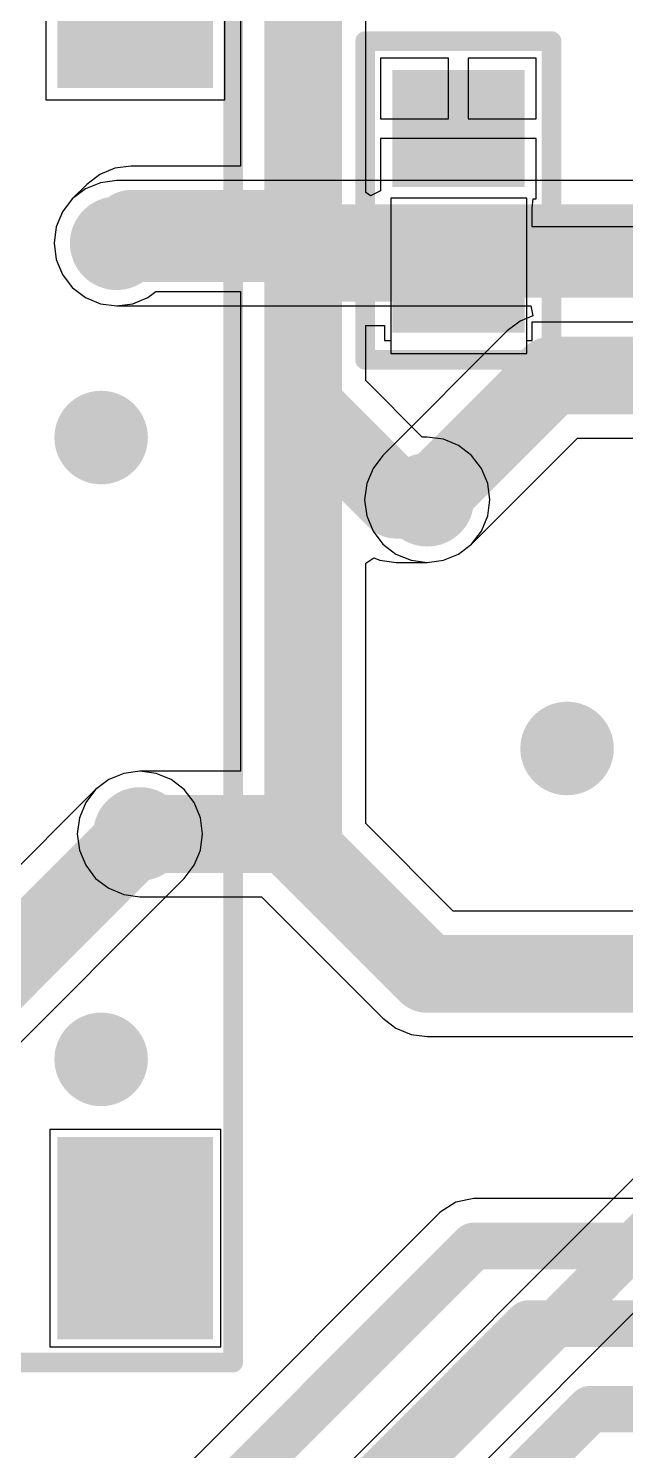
# Model space of a CAD drawing. Header units: millimetres. Extents: x -37 to 96, y -3 to 87.
# Drawn here: x 46.66 to 54.35, y 29.97 to 48.26 of the extents above; entities that cross this region are included whole.
import ezdxf

# ---------------------------------------------------------------- set-up
doc = ezdxf.new("R2010")
doc.units = ezdxf.units.MM
for name, color, linetype in [('BottomLayer', 5, 'Continuous'), ('BottomSolder', 6, 'Continuous'), ('MultiLayer', 9, 'Continuous'), ('TopLayer', 1, 'Continuous'), ('TopOverlay', 2, 'Continuous'), ('TopPaste', 8, 'Continuous'), ('TopSolder', 216, 'Continuous'), ('ViaHoleLayer', 16, 'Continuous')]:
    doc.layers.add(name, color=color, linetype=linetype)

# ---------------------------------------------------------------- blocks, each defined once
blk = doc.blocks.new('TMR1SM_SMD_4')
at = {"layer": 'TopLayer'}
for points in [[(-17.3, 14.34), (-14.9, 14.34), (-17.3, 16.14), (-14.9, 16.14)], [(-1.2, 14.34), (1.2, 14.34), (-1.2, 16.14), (1.2, 16.14)]]:
    blk.add_solid(points, dxfattribs=at)
at = {"layer": 'TopOverlay', "const_width": 0.254}
for points in [[(1.6, 16.5), (-17.7, 16.5)], [(1.6, -1.3), (1.6, 16.5)]]:
    blk.add_lwpolyline(points, dxfattribs=at)
at = {"layer": 'TopOverlay', "const_width": 0.127}
blk.add_lwpolyline([(1.536, 16.5, 1), (1.663, 16.5, 1)], format="xyb", close=True, dxfattribs=at)
blk.add_lwpolyline([(1.536, 16.5, 1), (1.663, 16.5, 1)], format="xyb", close=True, dxfattribs=at)
at = {"layer": 'TopPaste'}
for points in [[(-17.3, 14.34), (-14.9, 14.34), (-17.3, 16.14), (-14.9, 16.14)], [(-1.2, 14.34), (1.2, 14.34), (-1.2, 16.14), (1.2, 16.14)]]:
    blk.add_solid(points, dxfattribs=at)
at = {"layer": 'TopSolder'}
for points in [[(-17.402, 14.238), (-14.798, 14.238), (-17.402, 16.242), (-14.798, 16.242)], [(-1.302, 14.238), (1.302, 14.238), (-1.302, 16.242), (1.302, 16.242)]]:
    blk.add_solid(points, dxfattribs=at)
blk = doc.blocks.new('C_________0805_41')
at = {"layer": 'TopLayer'}
for points in [[(-0.65, -0.75), (0.65, -0.75), (-0.65, 0.75), (0.65, 0.75)], [(1.225, -0.75), (2.525, -0.75), (1.225, 0.75), (2.525, 0.75)]]:
    blk.add_solid(points, dxfattribs=at)
at = {"layer": 'TopOverlay', "const_width": 0.254}
for points in [[(-1.1, 1.2), (3, 1.2)], [(-1.1, 1.2), (-1.1, -1.2)], [(3, 1.2), (3, -1.2)], [(-1.1, -1.2), (2, -1.2)], [(2, -1.2), (3, -1.2)]]:
    blk.add_lwpolyline(points, dxfattribs=at)
at = {"layer": 'TopOverlay', "const_width": 0.127}
for points in [[(-1.164, 1.2, 1), (-1.037, 1.2, 1)], [(-1.164, 1.2, 1), (-1.037, 1.2, 1)], [(2.936, 1.2, 1), (3.063, 1.2, 1)], [(2.936, 1.2, 1), (3.063, 1.2, 1)], [(-1.164, -1.2, 1), (-1.037, -1.2, 1)], [(-1.164, -1.2, 1), (-1.037, -1.2, 1)], [(1.937, -1.2, 1), (2.064, -1.2, 1)], [(1.937, -1.2, 1), (2.064, -1.2, 1)], [(2.936, -1.2, 1), (3.063, -1.2, 1)], [(2.936, -1.2, 1), (3.063, -1.2, 1)]]:
    blk.add_lwpolyline(points, format="xyb", close=True, dxfattribs=at)
at = {"layer": 'TopPaste'}
for points in [[(-0.65, -0.75), (0.65, -0.75), (-0.65, 0.75), (0.65, 0.75)], [(1.225, -0.75), (2.525, -0.75), (1.225, 0.75), (2.525, 0.75)]]:
    blk.add_solid(points, dxfattribs=at)
at = {"layer": 'TopSolder'}
for points in [[(-0.752, -0.852), (0.752, -0.852), (-0.752, 0.852), (0.752, 0.852)], [(1.123, -0.852), (2.627, -0.852), (1.123, 0.852), (2.627, 0.852)]]:
    blk.add_solid(points, dxfattribs=at)

msp = doc.modelspace()

# ---------------------------------------------------------------- linework, layer by layer
at = {"layer": 'BottomLayer'}
for p, q in [((47.8, 46.307), (47.591, 46.279)), ((74.3, 46.307), (47.8, 46.307)), ((47.397, 46.199), (47.229, 46.071)), ((47.591, 46.279), (47.397, 46.199)), ((47.229, 46.071), (47.101, 45.903)), ((47.101, 45.903), (47.021, 45.709)), ((47.021, 45.709), (46.993, 45.5)), ((46.993, 45.5), (47.021, 45.291)), ((47.021, 45.291), (47.101, 45.097)), ((47.101, 45.097), (47.229, 44.929)), ((47.229, 44.929), (47.397, 44.801)), ((47.397, 44.801), (47.591, 44.721)), ((47.591, 44.721), (47.8, 44.693)), ((47.8, 44.693), (53.134, 44.693)), ((53.134, 44.693), (53.159, 44.566)), ((52.997, 44.499), (52.829, 44.371)), ((53.159, 44.566), (52.997, 44.499)), ((52.829, 44.371), (51.229, 42.771)), ((52.371, 41.629), (53.734, 42.993)), ((53.734, 42.993), (64.966, 42.993)), ((51.229, 42.771), (51.101, 42.603)), ((51.101, 42.603), (51.021, 42.409)), ((51.021, 42.409), (50.993, 42.2)), ((50.993, 42.2), (51.021, 41.991)), ((51.021, 41.991), (51.101, 41.797)), ((51.101, 41.797), (51.229, 41.629)), ((51.229, 41.629), (51.397, 41.501)), ((52.203, 41.501), (52.371, 41.629)), ((51.397, 41.501), (51.591, 41.421)), ((51.591, 41.421), (51.8, 41.393)), ((51.8, 41.393), (52.009, 41.421)), ((52.009, 41.421), (52.203, 41.501)), ((60.502, 39.517), (48.697, 27.712)), ((47.891, 38.679), (47.697, 38.599)), ((48.1, 38.707), (47.891, 38.679)), ((48.309, 38.679), (48.1, 38.707)), ((48.503, 38.599), (48.309, 38.679)), ((49.383, 26.667), (61.367, 38.652)), ((47.529, 38.471), (39.766, 30.707)), ((47.697, 38.599), (47.529, 38.471)), ((48.671, 38.471), (48.503, 38.599)), ((48.799, 38.303), (48.671, 38.471)), ((48.879, 38.109), (48.799, 38.303)), ((48.907, 37.9), (48.879, 38.109)), ((48.879, 37.691), (48.907, 37.9)), ((48.799, 37.497), (48.879, 37.691)), ((40.671, 29.329), (48.671, 37.329)), ((48.671, 37.329), (48.799, 37.497))]:
    msp.add_line(p, q, dxfattribs=at)
for points, const_width in [([(47.8, 45.5), (72.3, 45.5)], 1), ([(51.8, 42.2), (53.4, 43.8)], 1), ([(53.4, 43.8), (65.3, 43.8)], 1), ([(48.95, 27.1), (61.3, 39.45)], 0.6), ([(40.1, 29.9), (48.1, 37.9)], 1)]:
    msp.add_lwpolyline(points, dxfattribs=dict(at, const_width=const_width))
at = {"layer": 'BottomLayer', "const_width": 0.5}
for points in [[(47.55, 45.5, 1), (48.05, 45.5, 1)], [(47.55, 45.5, 1), (48.05, 45.5, 1)], [(53.15, 43.8, 1), (53.65, 43.8, 1)], [(53.15, 43.8, 1), (53.65, 43.8, 1)], [(47.35, 43, 1), (47.85, 43, 1)], [(51.55, 42.2, 1), (52.05, 42.2, 1)], [(51.55, 42.2, 1), (52.05, 42.2, 1)], [(53.35, 39, 1), (53.85, 39, 1)], [(47.85, 37.9, 1), (48.35, 37.9, 1)], [(47.85, 37.9, 1), (48.35, 37.9, 1)], [(47.35, 35, 1), (47.85, 35, 1)]]:
    msp.add_lwpolyline(points, format="xyb", close=True, dxfattribs=at)
at = {"layer": 'BottomSolder', "const_width": 0.602}
for points in [[(47.499, 45.5, 1), (48.101, 45.5, 1)], [(47.299, 43, 1), (47.901, 43, 1)], [(51.499, 42.2, 1), (52.101, 42.2, 1)], [(53.299, 39, 1), (53.901, 39, 1)], [(47.799, 37.9, 1), (48.401, 37.9, 1)], [(47.299, 35, 1), (47.901, 35, 1)]]:
    msp.add_lwpolyline(points, format="xyb", close=True, dxfattribs=at)
at = {"layer": 'MultiLayer', "const_width": 0.5}
for points in [[(47.55, 45.5, 1), (48.05, 45.5, 1)], [(47.35, 43, 1), (47.85, 43, 1)], [(51.55, 42.2, 1), (52.05, 42.2, 1)], [(53.35, 39, 1), (53.85, 39, 1)], [(47.85, 37.9, 1), (48.35, 37.9, 1)], [(47.35, 35, 1), (47.85, 35, 1)]]:
    msp.add_lwpolyline(points, format="xyb", close=True, dxfattribs=at)
at = {"layer": 'TopLayer'}
for p, q in [((51.007, 46.153), (51.007, 51.125)), ((49.393, 50.791), (49.393, 46.493)), ((46.886, 50.2), (46.886, 47.346)), ((46.886, 50.187), (46.886, 47.346)), ((49.194, 47.346), (49.194, 50.2)), ((49.194, 47.346), (49.194, 50.2)), ((52.073, 47.879), (51.196, 47.879)), ((51.196, 47.879), (51.196, 47.102)), ((52.073, 47.102), (52.073, 47.879)), ((53.204, 47.879), (52.327, 47.879)), ((52.327, 47.879), (52.327, 47.102)), ((53.204, 47.102), (53.204, 47.879)), ((46.886, 47.346), (49.194, 47.346)), ((46.886, 47.346), (49.194, 47.346)), ((51.196, 47.102), (52.073, 47.102)), ((52.327, 47.102), (53.204, 47.102)), ((52.2, 46.848), (51.196, 46.848)), ((51.196, 46.848), (51.196, 46.175)), ((53.204, 46.848), (52.2, 46.848)), ((53.204, 46.071), (53.204, 46.848)), ((47.986, 46.493), (47.777, 46.465)), ((49.393, 46.493), (47.986, 46.493)), ((47.582, 46.385), (47.415, 46.256)), ((47.777, 46.465), (47.582, 46.385)), ((47.415, 46.256), (47.229, 46.071)), ((51.069, 46.11), (51.007, 46.153)), ((51.196, 46.175), (51.069, 46.11)), ((47.229, 46.071), (47.101, 45.903)), ((53.081, 46.081), (51.331, 46.081)), ((51.331, 46.081), (51.331, 44.081)), ((53.081, 44.081), (53.081, 46.081)), ((53.15, 45.95), (53.164, 46.071)), ((53.15, 45.712), (53.15, 45.95)), ((53.15, 45.95), (53.15, 45.95)), ((53.164, 46.071), (53.204, 46.071)), ((47.101, 45.903), (47.021, 45.709)), ((47.021, 45.709), (46.993, 45.5)), ((54.9, 45.712), (53.15, 45.712)), ((46.993, 45.5), (47.021, 45.291)), ((47.021, 45.291), (47.101, 45.097)), ((47.101, 45.097), (47.229, 44.929)), ((47.229, 44.929), (47.397, 44.801)), ((48.203, 44.801), (48.305, 44.879)), ((48.305, 44.879), (49.393, 44.879)), ((49.393, 44.879), (49.393, 43.4)), ((47.397, 44.801), (47.591, 44.721)), ((47.591, 44.721), (47.8, 44.693)), ((47.8, 44.693), (48.009, 44.721)), ((48.009, 44.721), (48.203, 44.801)), ((53.15, 44.25), (53.15, 44.488)), ((53.15, 44.488), (54.9, 44.488)), ((51.007, 43.734), (51.007, 44.443)), ((51.007, 44.443), (51.25, 44.443)), ((51.25, 44.443), (51.25, 44.25)), ((51.25, 44.25), (51.331, 44.25)), ((51.331, 44.25), (51.331, 44.081)), ((53.081, 44.081), (53.081, 44.25)), ((53.081, 44.25), (53.15, 44.25)), ((51.331, 44.081), (53.081, 44.081)), ((51.331, 44.081), (53.081, 44.081)), ((51.734, 43.007), (51.007, 43.734)), ((49.393, 43.4), (49.393, 38.707)), ((51.8, 43.007), (51.734, 43.007)), ((52.009, 42.979), (51.8, 43.007)), ((52.203, 42.899), (52.009, 42.979)), ((52.371, 42.771), (52.203, 42.899)), ((52.499, 42.603), (52.371, 42.771)), ((52.579, 42.409), (52.499, 42.603)), ((52.607, 42.2), (52.579, 42.409)), ((52.579, 41.991), (52.607, 42.2)), ((52.499, 41.797), (52.579, 41.991)), ((52.371, 41.629), (52.499, 41.797)), ((52.203, 41.501), (52.371, 41.629)), ((51.007, 41.383), (51.113, 41.453)), ((51.007, 38.034), (51.007, 41.383)), ((51.113, 41.453), (51.191, 41.421)), ((51.191, 41.421), (51.4, 41.393)), ((51.4, 41.393), (51.8, 41.393)), ((51.8, 41.393), (52.009, 41.421)), ((52.009, 41.421), (52.203, 41.501)), ((47.891, 38.679), (47.697, 38.599)), ((48.1, 38.707), (47.891, 38.679)), ((49.393, 38.707), (48.1, 38.707)), ((47.529, 38.471), (47.401, 38.303)), ((47.697, 38.599), (47.529, 38.471)), ((47.401, 38.303), (47.321, 38.109)), ((47.321, 38.109), (47.293, 37.9)), ((47.293, 37.9), (47.321, 37.691)), ((52.134, 36.907), (51.007, 38.034)), ((47.321, 37.691), (47.401, 37.497)), ((47.401, 37.497), (47.529, 37.329)), ((47.529, 37.329), (47.697, 37.201)), ((47.697, 37.201), (47.891, 37.121)), ((47.891, 37.121), (48.1, 37.093)), ((48.1, 37.093), (49.666, 37.093)), ((49.666, 37.093), (51.229, 35.529)), ((59.05, 36.907), (52.134, 36.907)), ((51.229, 35.529), (51.397, 35.401)), ((51.397, 35.401), (51.591, 35.321)), ((51.591, 35.321), (51.8, 35.293)), ((51.8, 35.293), (58.938, 35.293)), ((49.14, 34.1), (46.94, 34.1)), ((46.94, 34.1), (46.94, 31.3)), ((49.14, 31.3), (49.14, 34.1)), ((52.166, 33.165), (51.967, 33.033)), ((52.4, 33.212), (52.166, 33.165)), ((58.953, 33.212), (52.4, 33.212)), ((51.967, 33.033), (48.747, 29.812)), ((46.94, 31.3), (49.14, 31.3))]:
    msp.add_line(p, q, dxfattribs=at)
for points, const_width in [([(50.2, 45.686), (50.2, 51.125)], 1), ([(47.8, 45.5), (47.986, 45.686)], 1), ([(47.986, 45.686), (50.2, 45.686)], 1), ([(50.2, 43.4), (50.2, 45.686)], 1), ([(50.2, 45.686), (50.636, 45.25)], 1), ([(50.636, 45.25), (52.05, 45.25)], 1), ([(52.05, 45.25), (52.2, 45.1)], 1), ([(52.2, 45.1), (54.9, 45.1)], 0.6), ([(50.2, 37.7), (50.2, 43.4)], 1), ([(50.2, 43.4), (51.4, 42.2)], 1), ([(51.4, 42.2), (51.8, 42.2)], 1), ([(48.1, 37.9), (50, 37.9)], 1), ([(50, 37.9), (50.2, 37.7)], 1), ([(50.2, 37.7), (51.8, 36.1)], 1), ([(51.8, 36.1), (60, 36.1)], 1), ([(49, 29.2), (52.4, 32.6)], 0.6), ([(52.4, 32.6), (62, 32.6)], 0.6), ([(49.5, 28), (53.1, 31.6)], 0.6), ([(53.1, 31.6), (61.7, 31.6)], 0.6), ([(50.1, 26.7), (53.9, 30.5)], 0.6), ([(53.9, 30.5), (61.6, 30.5)], 0.6)]:
    msp.add_lwpolyline(points, dxfattribs=dict(at, const_width=const_width))
for points, const_width in [([(47.736, 45.686, 1), (48.236, 45.686, 1)], 0.5), ([(47.736, 45.686, 1), (48.236, 45.686, 1)], 0.5), ([(49.95, 45.686, 1), (50.45, 45.686, 1)], 0.5), ([(49.95, 45.686, 1), (50.45, 45.686, 1)], 0.5), ([(49.95, 45.686, 1), (50.45, 45.686, 1)], 0.5), ([(49.95, 45.686, 1), (50.45, 45.686, 1)], 0.5), ([(47.55, 45.5, 1), (48.05, 45.5, 1)], 0.5), ([(47.55, 45.5, 1), (48.05, 45.5, 1)], 0.5), ([(50.386, 45.25, 1), (50.886, 45.25, 1)], 0.5), ([(50.386, 45.25, 1), (50.886, 45.25, 1)], 0.5), ([(51.8, 45.25, 1), (52.3, 45.25, 1)], 0.5), ([(51.8, 45.25, 1), (52.3, 45.25, 1)], 0.5), ([(51.95, 45.1, 1), (52.45, 45.1, 1)], 0.5), ([(52.05, 45.1, 1), (52.35, 45.1, 1)], 0.3), ([(49.95, 43.4, 1), (50.45, 43.4, 1)], 0.5), ([(49.95, 43.4, 1), (50.45, 43.4, 1)], 0.5), ([(49.95, 43.4, 1), (50.45, 43.4, 1)], 0.5), ([(47.35, 43, 1), (47.85, 43, 1)], 0.5), ([(51.15, 42.2, 1), (51.65, 42.2, 1)], 0.5), ([(51.15, 42.2, 1), (51.65, 42.2, 1)], 0.5), ([(51.55, 42.2, 1), (52.05, 42.2, 1)], 0.5), ([(51.55, 42.2, 1), (52.05, 42.2, 1)], 0.5), ([(53.35, 39, 1), (53.85, 39, 1)], 0.5), ([(47.85, 37.9, 1), (48.35, 37.9, 1)], 0.5), ([(47.85, 37.9, 1), (48.35, 37.9, 1)], 0.5), ([(49.75, 37.9, 1), (50.25, 37.9, 1)], 0.5), ([(49.75, 37.9, 1), (50.25, 37.9, 1)], 0.5), ([(49.95, 37.7, 1), (50.45, 37.7, 1)], 0.5), ([(49.95, 37.7, 1), (50.45, 37.7, 1)], 0.5), ([(49.95, 37.7, 1), (50.45, 37.7, 1)], 0.5), ([(51.55, 36.1, 1), (52.05, 36.1, 1)], 0.5), ([(51.55, 36.1, 1), (52.05, 36.1, 1)], 0.5), ([(47.35, 35, 1), (47.85, 35, 1)], 0.5), ([(52.25, 32.6, 1), (52.55, 32.6, 1)], 0.3), ([(52.25, 32.6, 1), (52.55, 32.6, 1)], 0.3), ([(52.95, 31.6, 1), (53.25, 31.6, 1)], 0.3), ([(52.95, 31.6, 1), (53.25, 31.6, 1)], 0.3), ([(53.75, 30.5, 1), (54.05, 30.5, 1)], 0.3), ([(53.75, 30.5, 1), (54.05, 30.5, 1)], 0.3)]:
    msp.add_lwpolyline(points, format="xyb", close=True, dxfattribs=dict(at, const_width=const_width))
at = {"layer": 'TopSolder', "const_width": 0.602}
for points in [[(47.499, 45.5, 1), (48.101, 45.5, 1)], [(47.299, 43, 1), (47.901, 43, 1)], [(51.499, 42.2, 1), (52.101, 42.2, 1)], [(53.299, 39, 1), (53.901, 39, 1)], [(47.799, 37.9, 1), (48.401, 37.9, 1)], [(47.299, 35, 1), (47.901, 35, 1)]]:
    msp.add_lwpolyline(points, format="xyb", close=True, dxfattribs=at)
at = {"layer": 'ViaHoleLayer', "const_width": 0.3}
for points in [[(47.65, 45.5, 1), (47.95, 45.5, 1)], [(47.45, 43, 1), (47.75, 43, 1)], [(51.65, 42.2, 1), (51.95, 42.2, 1)], [(53.45, 39, 1), (53.75, 39, 1)], [(47.95, 37.9, 1), (48.25, 37.9, 1)], [(47.45, 35, 1), (47.75, 35, 1)]]:
    msp.add_lwpolyline(points, format="xyb", close=True, dxfattribs=at)

# ---------------------------------------------------------------- block references
for name, p, rotation in [('TMR1SM_SMD_4', (32.8, 32.7), 270), ('C_________0805_41', (52.2, 45.1), 90)]:
    msp.add_blockref(name, p, dxfattribs=dict(rotation=rotation))

doc.saveas('drawing.dxf')
